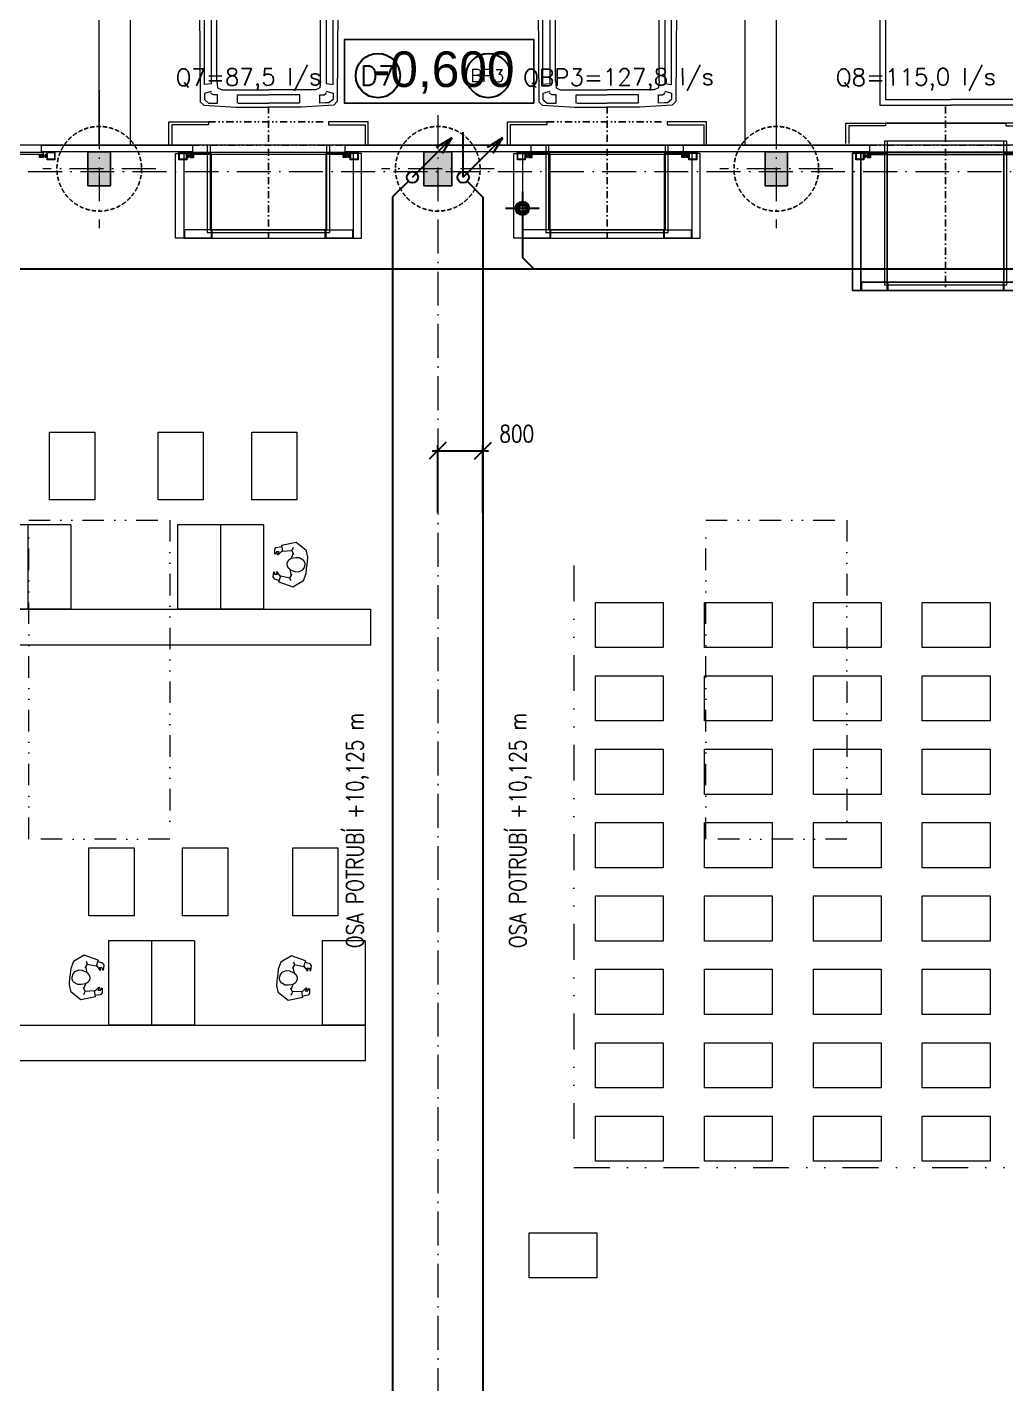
# Model space of a CAD drawing. Header units: millimetres. Extents: x 325046 to 1268204, y 1875583 to 2761998.
# Drawn here: x 950800 to 968147, y 2569414 to 2593452 of the extents above; entities that cross this region are included whole.
import ezdxf
from ezdxf.enums import TextEntityAlignment as Align

# ---------------------------------------------------------------- set-up
doc = ezdxf.new("R2010")
doc.units = ezdxf.units.MM
doc.header["$LTSCALE"] = 100
doc.header["$PDMODE"] = 65
for name, pattern in [('$AUDIT_BAD_LTYPE1', [0]), ('ACAD_ISO10W100', [18.5, 12, -3, 0.5, -3]), ('CONTINOUS', [0]), ('DASHDOT', [1, 0.5, -0.25, 0, -0.25]), ('DASHED', [0.75, 0.5, -0.25]), ('DASHED2', [9.525, 6.35, -3.175]), ('DIVIDE', [31.75, 12.7, -6.35, 0, -6.35, 0, -6.35]), ('SO02_F11anp01$0${ Leader Line}', [0])]:
    doc.linetypes.add(name, pattern=pattern)
for name, color, linetype, lineweight, true_color in [('Auta', 252, 'Continuous', 5, 0x696969), ('GATE', 7, 'Continuous', 9, 0x002eb8), ('Korabek-bezp_vtoky_text', 7, 'CONTINOUS', 0, 0x6b50af), ('Korabek-bezp_vtoky_trasy', 7, 'CONTINOUS', 30, 0x9d626f), ('Korabek-text', 7, 'Continuous', 0, 0x7a7a7a), ('Korabek-trasy', 7, 'Continuous', 30, 0x7478c3), ('Korabek-vpuste', 7, 'Continuous', 30, 0x6f7ceb), ('Lidi', 7, 'Continuous', 13, 0x7d7d7d), ('Manipulační - obrys - 1. etapa', 7, 'Continuous', 13, 0x1a63a8), ('OCELOVÉ KONSTRUKCE', 7, 'Continuous', 13, 0x2865c8), ('otvory', 7, 'Continuous', 20, 0xb30000), ('Parkování - členění - 2. etapa', 7, 'Continuous', 9, 0x4f4fb0), ('Světlíky', 7, 'DIVIDE', 15, 0xf81696), ('TECH - Výtah + válečková', 7, 'Continuous', 9, 0xcc0f42), ('TECH - Zóny', 7, 'DIVIDE', 15, 0x33843e)]:
    doc.layers.add(name, color=color, linetype=linetype, lineweight=lineweight, true_color=true_color)
for name, color, linetype in [('Kóty osové', 5, 'Continuous'), ('NRŘ', 6, 'DIVIDE'), ('TENKÁ', 7, 'Continuous'), ('ČÁRKOVANÁ', 5, 'DASHED2'), ('ŽB- SLOUPY', 3, 'Continuous')]:
    doc.layers.add(name, color=color, linetype=linetype)
for name, color, linetype, lineweight in [('Objekty - osy', 5, 'ACAD_ISO10W100', 20), ('OBVODOVÝ PLÁŠŤ', 2, 'Continuous', 9), ('PŘEDĚL', 8, 'Continuous', 5), ('TECH - Palety', 34, 'Continuous', 9), ('ŽB - Šraf-prefa', 253, 'Continuous', 13)]:
    doc.layers.add(name, color=color, linetype=linetype, lineweight=lineweight)
doc.layers.add('Příprava na dock', color=7, linetype='Continuous', true_color=0x616161)
doc.layers.add('VÝŠKOVÉ KOTY', color=7, linetype='Continuous', true_color=0xf90b4b)
doc.styles.add('ARIL-TENKÝ', font='arial.ttf')
doc.styles.add('ROMANS', font='romans.shx', dxfattribs={"width": 0.8})
doc.dimstyles.new('400', dxfattribs={"dimscale": 400, "dimtxt": 2.5, "dimasz": 2, "dimexe": 1, "dimexo": 12, "dimgap": 1, "dimtad": 1, "dimdec": 0, "dimzin": 0, "dimdsep": 46, "dimtxsty": 'ARIL-TENKÝ', "dimblk": 'ARCHTICK', "dimcen": 4, "dimdle": 1, "dimclrd": 256, "dimclre": 256, "dimclrt": 7, "dimadec": 0, "dimazin": 0, "dimtfac": 1, "dimtdec": 0, "dimtix": 1, "dimtofl": 0, "dimtmove": 0, "dimatfit": 0, "dimldrblk": 'OBLIQUE', "dimfxl": 1, "dimtolj": 1, "dimtzin": 0, "dimlwd": -1, "dimlwe": -1, "dimarcsym": 0})
doc.dimstyles.new('EXT_15', dxfattribs={"dimscale": 100, "dimtxt": 3, "dimasz": 3, "dimexe": 1, "dimexo": 3, "dimgap": 1.5, "dimtad": 1, "dimdec": 0, "dimzin": 0, "dimdsep": 46, "dimtxsty": 'ROMANS', "dimblk": 'OBLIQUE', "dimcen": 3, "dimdle": 1, "dimclrd": 256, "dimclre": 256, "dimclrt": 256, "dimadec": 0, "dimazin": 0, "dimtfac": 0.5, "dimtdec": 0, "dimtix": 1, "dimtmove": 2, "dimatfit": 3, "dimldrblk": 'OBLIQUE', "dimfxl": 1, "dimtvp": 93.75, "dimtolj": 1, "dimtzin": 0, "dimarcsym": 0})

# ---------------------------------------------------------------- blocks, each defined once
blk = doc.blocks.new('H1 PU')
at = {"layer": 'Příprava na dock', "linetype": 'DASHED', "ltscale": 1.5}
blk.add_circle((1537736, -4876565), 750, dxfattribs=at)
blk = doc.blocks.new('vpust_tučně')
at = {"layer": 'Korabek-vpuste'}
for p, q in [((53.146, 90.671), (53.146, 91.171)), ((52.896, 90.921), (53.396, 90.921))]:
    blk.add_line(p, q, dxfattribs=at)
for radius in [0.1, 0.075, 0.05]:
    blk.add_circle((53.146, 90.921), radius, dxfattribs=at)
blk = doc.blocks.new('_Oblique')
at = {"color": 0, "lineweight": -2}
blk.add_line((-0.5, -0.5), (0.5, 0.5), dxfattribs=at)
blk = doc.blocks.new('*D103')
at = {"layer": 'Defpoints', "color": 0, "transparency": 16777216}
for p in [(957022, 2902839), (956222, 2901444), (957022, 2901444)]:
    blk.add_point(p, dxfattribs=at)
at = {"layer": 'Korabek-bezp_vtoky_text', "lineweight": -2, "transparency": 16777216}
for p, q in [((956222, 2901744), (956222, 2902939)), ((957022, 2901744), (957022, 2902939)), ((956122, 2902839), (957122, 2902839))]:
    blk.add_line(p, q, dxfattribs=at)
at = {"layer": 'Korabek-bezp_vtoky_text', "lineweight": -2, "transparency": 16777216, "xscale": 300, "yscale": 300, "zscale": 300, "rotation": 180}
blk.add_blockref('_Oblique', (956222, 2902839), dxfattribs=at)
at = {"layer": 'Korabek-bezp_vtoky_text', "lineweight": -2, "transparency": 16777216, "xscale": 300, "yscale": 300, "zscale": 300}
blk.add_blockref('_Oblique', (957022, 2902839), dxfattribs=at)
at = {"layer": 'Korabek-bezp_vtoky_text', "transparency": 16777216, "insert": (957622, 2903139), "char_height": 300, "attachment_point": 5, "style": 'ROMANS'}
blk.add_mtext('\\A1;800', dxfattribs=at)
blk = doc.blocks.new('A$C5F711971')
at = {"layer": 'Auta'}
for p, q in [((3.321, 15.004), (3.487, 15.807)), ((5.123, 14.632), (5.289, 15.436)), ((3.128, 14.495), (3.006, 13.903)), ((3.522, 14.413), (3.128, 14.495)), ((3.56, 14.482), (3.415, 13.774)), ((3.049, 14.357), (3.059, 14.406)), ((3.492, 14.265), (3.049, 14.357)), ((3.059, 14.406), (3.502, 14.315)), ((3.401, 13.822), (3.522, 14.413)), ((3.502, 14.315), (3.492, 14.265)), ((3.67, 14.383), (3.63, 14.186)), ((3.63, 14.186), (4.073, 14.094)), ((3.67, 14.383), (4.114, 14.291)), ((4.557, 14.2), (4.114, 14.291)), ((4.557, 14.2), (4.517, 14.003)), ((2.977, 14.012), (2.988, 14.061)), ((3.421, 13.921), (2.977, 14.012)), ((2.988, 14.061), (3.431, 13.97)), ((4.517, 14.003), (4.073, 14.094)), ((4.583, 13.578), (4.705, 14.17)), ((4.685, 14.071), (4.674, 14.022)), ((4.674, 14.022), (5.118, 13.93)), ((5.128, 13.98), (4.685, 14.071)), ((4.705, 14.17), (5.099, 14.088)), ((5.099, 14.088), (4.977, 13.497)), ((5.118, 13.93), (5.128, 13.98)), ((3.006, 13.903), (3.401, 13.822)), ((5.057, 13.635), (4.614, 13.726)), ((4.977, 13.497), (4.583, 13.578)), ((4.603, 13.677), (5.047, 13.586)), ((5.047, 13.586), (5.057, 13.635)), ((2.12, 10.85), (3.352, 10.596)), ((4.584, 10.342), (3.352, 10.596)), ((1.491, 7.795), (2.723, 7.541)), ((3.955, 7.287), (2.723, 7.541)), ((0.861, 4.74), (2.093, 4.486)), ((3.325, 4.233), (2.093, 4.486))]:
    blk.add_line(p, q, dxfattribs=at)
for points in [[(4.55, 16.41), (4.174, 16.476), (3.814, 16.487), (3.538, 16.482), (3.358, 16.456), (3.274, 16.349), (3.141, 15.765), (2.96, 14.704), (3.007, 14.631), (3.563, 14.479), (4.128, 14.363)], [(4.53, 16.312), (4.185, 16.383), (3.785, 16.406), (3.509, 16.4), (3.37, 16.392), (3.269, 16.325)], [(4.55, 16.41), (4.922, 16.321), (5.257, 16.19), (5.508, 16.076), (5.663, 15.981), (5.698, 15.849), (5.59, 15.26), (5.336, 14.214), (5.264, 14.166), (4.694, 14.246), (4.128, 14.363)], [(3.357, 16.145), (3.377, 15.878), (3.319, 15.478), (3.207, 15.539), (3.308, 16.092), (3.357, 16.145)], [(4.501, 16.184), (4.136, 16.234), (3.83, 16.259), (3.496, 16.278), (3.412, 16.233), (3.425, 15.931), (3.823, 15.924), (4.199, 15.871), (4.429, 15.824)], [(4.506, 16.182), (4.861, 16.084), (5.153, 15.987), (5.466, 15.872), (5.526, 15.798), (5.394, 15.525), (5.026, 15.676), (4.66, 15.776), (4.429, 15.824)], [(4.53, 16.312), (4.875, 16.241), (5.252, 16.104), (5.503, 15.99), (5.627, 15.927), (5.694, 15.825)], [(3.344, 16.042), (3.088, 16.044), (3.127, 15.984), (3.324, 15.944), (3.344, 16.042)], [(5.542, 15.694), (5.418, 15.458), (5.313, 15.068), (5.44, 15.079), (5.565, 15.627), (5.542, 15.694)], [(3.194, 15.479), (3.307, 15.418), (3.216, 14.975), (3.093, 14.988), (3.194, 15.479)], [(4.368, 15.523), (4.121, 15.574), (4.072, 15.584), (4.012, 15.545), (3.931, 15.151), (3.97, 15.091), (4.02, 15.081), (4.266, 15.031)], [(4.368, 15.523), (4.614, 15.473), (4.663, 15.462), (4.702, 15.403), (4.621, 15.009), (4.562, 14.97), (4.512, 14.98), (4.266, 15.031)], [(5.512, 15.596), (5.749, 15.496), (5.689, 15.456), (5.492, 15.497), (5.512, 15.596)], [(3.321, 15.004), (3.308, 14.881), (3.373, 14.831), (4.19, 14.662)], [(5.428, 15.019), (5.3, 15.008), (5.209, 14.565), (5.326, 14.528), (5.428, 15.019)], [(3.188, 14.844), (3.061, 14.832), (3.039, 14.725), (3.099, 14.65), (3.158, 14.638), (3.254, 14.618), (3.284, 14.762), (3.212, 14.776), (3.181, 14.808), (3.183, 14.82)], [(3.601, 14.546), (3.631, 14.69), (4.17, 14.579)], [(3.613, 14.544), (4.143, 14.435)], [(4.673, 14.326), (4.143, 14.435)], [(4.685, 14.323), (4.715, 14.467), (4.176, 14.578)], [(5.123, 14.632), (5.086, 14.515), (5.007, 14.494), (4.19, 14.662)], [(5.182, 14.433), (5.294, 14.372), (5.272, 14.265), (5.188, 14.219), (5.128, 14.232), (5.032, 14.252), (5.062, 14.395), (5.134, 14.38), (5.175, 14.397), (5.177, 14.409)], [(3.982, 13.651), (2.75, 13.905), (0, 0.508), (1.232, 0.254)], [(3.961, 13.552), (2.828, 13.786), (0.119, 0.586), (1.252, 0.352)], [(3.982, 13.651), (5.213, 13.397), (2.464, 0), (1.232, 0.254)], [(3.961, 13.552), (5.095, 13.319), (2.385, 0.119), (1.252, 0.352)]]:
    blk.add_lwpolyline(points, dxfattribs=at)
blk = doc.blocks.new('A$C7DC35752')
at = {"layer": 'OCELOVÉ KONSTRUKCE', "flags": 128}
blk.add_lwpolyline([(0, 140), (0, 0), (140, 0), (140, 140), (0, 140)], dxfattribs=at)
blk.add_lwpolyline([(10, 130), (10, 10), (130, 10), (130, 130)], close=True, dxfattribs=at)
blk = doc.blocks.new('A$C419B216D')
at = {"layer": 'Auta'}
for p, q in [((439, 464), (438, 5234)), ((2279, 466), (2278, 5236))]:
    blk.add_line(p, q, dxfattribs=at)
for points in [[(1358, 6040), (976, 6028), (621, 5966), (352, 5905), (181, 5844), (120, 5721), (108, 5122), (146, 97), (207, 36), (782, 0), (1359, 0)], [(1358, 6040), (1740, 6028), (2094, 5968), (2363, 5907), (2535, 5846), (2596, 5723), (2608, 5124), (2573, 99), (2512, 38), (1937, 1), (1359, 0)], [(1358, 5939), (1006, 5939), (609, 5881), (340, 5819), (206, 5783), (120, 5697)], [(1355, 5808), (988, 5783), (683, 5746), (353, 5697), (279, 5636), (353, 5343), (744, 5416), (1123, 5441), (1358, 5441)], [(1358, 5939), (1710, 5940), (2107, 5882), (2376, 5821), (2510, 5784), (2596, 5699)], [(1361, 5808), (1728, 5784), (2033, 5747), (2364, 5699), (2437, 5638), (2364, 5344), (1973, 5417), (1594, 5441), (1358, 5441)], [(243, 5538), (316, 5281), (341, 4878), (219, 4915), (206, 5477), (243, 5538)], [(2474, 5540), (2401, 5283), (2376, 4880), (2499, 4916), (2510, 5479), (2474, 5540)], [(251, 5435), (0, 5385), (50, 5335), (252, 5335), (251, 5435)], [(2465, 5437), (2717, 5387), (2666, 5337), (2465, 5336), (2465, 5437)], [(1358, 5134), (1107, 5134), (1057, 5134), (1006, 5084), (1007, 4681), (1057, 4631), (1107, 4631), (1359, 4631)], [(1358, 5134), (1610, 5135), (1660, 5135), (1711, 5084), (1711, 4682), (1661, 4632), (1610, 4632), (1359, 4631)], [(219, 4853), (341, 4817), (341, 415), (219, 403), (219, 4853)], [(2499, 4855), (2376, 4818), (2377, 417), (2499, 405), (2499, 4855)], [(341, 281), (219, 244), (219, 134), (293, 73), (354, 73), (452, 73), (452, 220), (378, 220), (341, 244), (341, 256)], [(439, 464), (451, 342), (525, 305), (1359, 306)], [(2279, 466), (2267, 343), (2193, 307), (1359, 306)], [(2377, 282), (2499, 246), (2499, 136), (2426, 75), (2365, 75), (2267, 74), (2267, 221), (2340, 221), (2377, 246), (2377, 258)], [(806, 73), (806, 220), (1356, 221)], [(818, 73), (1359, 74)], [(1900, 74), (1359, 74)], [(1912, 74), (1912, 221), (1362, 221)]]:
    blk.add_lwpolyline(points, dxfattribs=at)
blk = doc.blocks.new('A$C467A42A6')
at = {"layer": 'GATE', "linetype": 'Continuous'}
for points in [[(0, 2605), (0, 2965), (700, 2965), (700, 2915), (50, 2915), (50, 2605)], [(3531, 2605), (3531, 2965), (2831, 2965), (2831, 2915), (3481, 2915), (3481, 2605)], [(2801, 2645), (2801, 150), (731, 150), (731, 2645)]]:
    blk.add_lwpolyline(points, dxfattribs=at)
blk.add_lwpolyline([(681, 100), (681, 2645), (2851, 2645), (2851, 100)], close=True, dxfattribs=at)
at = {"layer": 'NRŘ', "color": 162, "ltscale": 20, "true_color": 0x002eb8}
blk.add_line((2831, 2965), (700, 2965), dxfattribs=at)
at = {"layer": 'ČÁRKOVANÁ', "ltscale": 30}
for p, q in [((266, 2435), (266, 0)), ((3266, 2435), (3266, 0))]:
    blk.add_line(p, q, dxfattribs=at)
for points in [[(116, 0), (116, 0), (116, 0), (116, 0), (116, 2435), (116, 2435), (116, 2435), (116, 2435), (116, 2435), (731, 2435), (731, 0), (116, 0)], [(2801, 2445), (731, 2445)], [(3416, 2435), (3416, 2435), (2801, 2435), (2801, 0), (2801, 0), (3416, 0), (3416, 0), (3416, 0), (3416, 2435), (3416, 2435), (3416, 2435), (3416, 2435)], [(741, 150), (276, 150), (276, 0), (741, 0)], [(2791, 0), (741, 0), (741, 150), (2791, 150), (2791, 0)], [(2791, 150), (3256, 150), (3256, 0), (2791, 0)]]:
    blk.add_lwpolyline(points, dxfattribs=at)
blk = doc.blocks.new('A$C1F717354')
at = {"layer": 'OBVODOVÝ PLÁŠŤ'}
for p, q in [((35, 102), (35, 102)), ((2850, 102), (2850, 102))]:
    blk.add_line(p, q, dxfattribs=at)
at = {"layer": 'otvory'}
blk.add_lwpolyline([(60, 97), (60, 57), (2840, 57), (2840, 97), (60, 97)], dxfattribs=at)
at = {"layer": 'PŘEDĚL'}
for p, q in [((23, 89), (23, 94)), ((27, 94), (23, 94)), ((24, 94), (26, 94)), ((35, 88), (24, 88)), ((26, 89), (26, 94)), ((27, 104), (27, 80)), ((32, 80), (27, 80)), ((32, 104), (32, 80)), ((33, 89), (33, 94)), ((37, 89), (37, 94)), ((2870, 89), (2870, 94)), ((2885, 94), (2870, 94)), ((2872, 94), (2874, 94)), ((2883, 88), (2872, 88)), ((2874, 89), (2874, 94)), ((2875, 104), (2875, 80)), ((2880, 80), (2875, 80)), ((2880, 104), (2880, 80)), ((2881, 89), (2881, 94)), ((2885, 89), (2885, 94))]:
    blk.add_line(p, q, dxfattribs=at)
for points in [[(100, 102), (0, 102), (0, 32), (5, 32), (5, 97), (100, 97), (100, 102)], [(5, 32), (21, 4), (33, 4), (27, 10), (35, 12), (31, 7), (23, 7), (8, 32), (8, 57), (33, 57), (33, 60), (5, 60)], [(2800, 102), (2900, 102), (2900, 32), (2895, 32), (2895, 97), (2800, 97), (2800, 102)], [(2895, 32), (2879, 4), (2867, 4), (2863, 10), (2865, 12), (2869, 7), (2877, 7), (2892, 32), (2892, 57), (2867, 57), (2867, 60), (2895, 60)]]:
    blk.add_lwpolyline(points, dxfattribs=at)
for points in [[(29, 94), (29, 96), (20, 96), (20, 94)], [(33, 30), (33, 22), (125, 22), (125, 30)], [(60, 57), (60, 0), (125, 0), (125, 57)], [(2840, 57), (2840, 0), (2775, 0), (2775, 57)], [(2867, 29), (2867, 22), (2776, 22), (2776, 29)], [(2887, 94), (2887, 96), (2868, 96), (2868, 94)]]:
    blk.add_lwpolyline(points, close=True, dxfattribs=at)
for points in [[(20, 38), (20, 14, 0.414214), (25, 9), (28, 9, 0.414214), (33, 14), (33, 38, 0.414214), (28, 43), (25, 43, 0.414214)], [(2880, 38), (2880, 14, -0.414214), (2875, 9), (2872, 9, -0.414214), (2867, 14), (2867, 38, -0.414214), (2872, 43), (2875, 43, -0.414214)]]:
    blk.add_lwpolyline(points, format="xyb", close=True, dxfattribs=at)
for centre, radius, start, end in [((24, 90), 1.83, 202.6199, 337.3801), ((30, 95), 6.81, 236.6015, 303.3985), ((30, 85), 5.44, 52.4827, 127.5173), ((2872, 90), 1.83, 202.6199, 337.3801), ((2878, 95), 6.81, 236.6015, 303.3985), ((2883, 90), 1.83, 202.6199, 337.3801)]:
    blk.add_arc(centre, radius, start, end, dxfattribs=at)
blk = doc.blocks.new('EU_paleta')
at = {"color": 0}
for p, q in [((0, 0), (0, 47.24)), ((0, 47.24), (31.5, 47.24)), ((31.5, 47.24), (31.5, 0)), ((31.5, 0), (0, 0))]:
    blk.add_line(p, q, dxfattribs=at)
blk = doc.blocks.new('receiving_table')
at = {"color": 0}
for p, q in [((0, 58.8), (30, 58.8)), ((0, 58.8), (0, 0)), ((30, 58.8), (60, 58.8)), ((30, 58.8), (30, 0)), ((60, 58.8), (60, 0)), ((0, 0), (30, 0)), ((30, 0), (60, 0))]:
    blk.add_line(p, q, dxfattribs=at)
blk = doc.blocks.new('manpower_1')
at = {"layer": 'Lidi', "color": 7, "true_color": 0xffffff}
for p, q in [((-9.96, 10.67), (-11.48, 5.79)), ((-2.85, 15.65), (-9.96, 10.67)), ((7.11, 12.8), (-2.85, 15.65)), ((-0.31, 9.55), (-1.73, 6.91)), ((-1.02, 11.69), (-0.31, 9.55)), ((7.11, 12.8), (6.2, 8.64)), ((8.23, 11.58), (6.91, 11.79)), ((10.67, 10.97), (8.23, 11.58)), ((11.58, 9.65), (10.67, 10.97)), ((11.38, 6.4), (11.58, 9.65)), ((-11.48, 5.79), (-11.58, 0.1)), ((-11.48, -5.79), (-11.58, 0.1)), ((-9.95, 1.73), (-10.05, 0)), ((-9.95, -1.73), (-10.05, 0)), ((-8.73, 3.66), (-9.95, 1.73)), ((-5.78, 4.98), (-8.73, 3.66)), ((-3.44, 4.88), (-5.78, 4.98)), ((-0.5, 4.17), (-3.44, 4.88)), ((-1.23, 7.85), (-0.13, 3.94)), ((-0.39, 4.1), (-0.5, 4.17)), ((-0.28, 4.03), (-0.39, 4.1)), ((6.2, 8.64), (-0.36, 9.45)), ((-0.17, 3.97), (-0.28, 4.03)), ((-0.06, 3.9), (-0.17, 3.97)), ((0.05, 3.83), (-0.06, 3.9)), ((0.16, 3.77), (0.05, 3.83)), ((0.26, 3.7), (0.16, 3.77)), ((0.37, 3.63), (0.26, 3.7)), ((0.47, 3.55), (0.37, 3.63)), ((0.57, 3.48), (0.47, 3.55)), ((0.67, 3.4), (0.57, 3.48)), ((0.76, 3.33), (0.67, 3.4)), ((0.85, 3.25), (0.76, 3.33)), ((0.94, 3.16), (0.85, 3.25)), ((1.03, 3.08), (0.94, 3.16)), ((1.11, 2.99), (1.03, 3.08)), ((1.19, 2.9), (1.11, 2.99)), ((1.27, 2.8), (1.19, 2.9)), ((1.34, 2.71), (1.27, 2.8)), ((1.4, 2.61), (1.34, 2.71)), ((1.47, 2.5), (1.4, 2.61)), ((1.53, 2.4), (1.47, 2.5)), ((1.59, 2.29), (1.53, 2.4)), ((1.65, 2.18), (1.59, 2.29)), ((1.7, 2.06), (1.65, 2.18)), ((1.75, 1.95), (1.7, 2.06)), ((1.8, 1.83), (1.75, 1.95)), ((1.85, 1.72), (1.8, 1.83)), ((1.9, 1.6), (1.85, 1.72)), ((1.95, 1.48), (1.9, 1.6)), ((2, 1.36), (1.95, 1.48)), ((2.05, 1.24), (2, 1.36)), ((2.09, 1.12), (2.05, 1.24)), ((2.13, 1), (2.09, 1.12)), ((2.17, 0.88), (2.13, 1)), ((2.21, 0.75), (2.17, 0.88)), ((2.25, 0.63), (2.21, 0.75)), ((2.27, 0.51), (2.25, 0.63)), ((2.3, 0.39), (2.27, 0.51)), ((2.32, 0.27), (2.3, 0.39)), ((2.33, 0.15), (2.32, 0.27)), ((2.34, 0.03), (2.33, 0.15)), ((2.34, -0.09), (2.34, 0.03)), ((6.29, 9.06), (9.04, 5.89)), ((8.53, 7.92), (10.06, 8.03)), ((9.45, 6.5), (8.53, 7.92)), ((9.04, 5.89), (9.45, 6.5)), ((10.06, 8.03), (10.67, 7.21)), ((10.67, 7.21), (10.77, 6.3)), ((10.77, 6.3), (11.38, 6.4)), ((-9.96, -10.67), (-11.48, -5.79)), ((-8.73, -3.66), (-9.95, -1.73)), ((-5.78, -4.98), (-8.73, -3.66)), ((-3.44, -4.88), (-5.78, -4.98)), ((-0.38, -4.06), (-3.44, -4.88)), ((-0.31, -9.55), (-1.73, -6.91)), ((-1.23, -7.85), (-0.09, -3.81)), ((-0.38, -4.06), (-0.29, -3.98)), ((6.2, -8.64), (-0.36, -9.45)), ((-0.29, -3.98), (-0.19, -3.9)), ((-0.19, -3.9), (-0.1, -3.82)), ((-0.1, -3.82), (-0.01, -3.74)), ((-0.01, -3.74), (0.09, -3.66)), ((0.09, -3.66), (0.19, -3.58)), ((0.19, -3.58), (0.28, -3.5)), ((0.28, -3.5), (0.38, -3.43)), ((0.38, -3.43), (0.48, -3.35)), ((0.48, -3.35), (0.58, -3.27)), ((0.58, -3.27), (0.68, -3.19)), ((0.68, -3.19), (0.78, -3.12)), ((0.78, -3.12), (0.87, -3.03)), ((0.87, -3.03), (0.96, -2.95)), ((0.96, -2.95), (1.05, -2.87)), ((1.05, -2.87), (1.14, -2.78)), ((1.14, -2.78), (1.22, -2.69)), ((1.22, -2.69), (1.29, -2.59)), ((1.29, -2.59), (1.36, -2.49)), ((1.36, -2.49), (1.43, -2.39)), ((1.43, -2.39), (1.49, -2.28)), ((1.49, -2.28), (1.55, -2.17)), ((1.55, -2.17), (1.61, -2.06)), ((1.61, -2.06), (1.66, -1.95)), ((1.66, -1.95), (1.72, -1.84)), ((1.72, -1.84), (1.77, -1.72)), ((1.77, -1.72), (1.83, -1.61)), ((1.83, -1.61), (1.89, -1.49)), ((1.89, -1.49), (1.94, -1.38)), ((1.94, -1.38), (2, -1.27)), ((2, -1.27), (2.05, -1.15)), ((2.05, -1.15), (2.1, -1.03)), ((2.1, -1.03), (2.15, -0.92)), ((2.15, -0.92), (2.2, -0.8)), ((2.2, -0.8), (2.24, -0.69)), ((2.24, -0.69), (2.27, -0.57)), ((2.27, -0.57), (2.3, -0.45)), ((2.3, -0.45), (2.32, -0.33)), ((2.32, -0.33), (2.33, -0.21)), ((2.33, -0.21), (2.34, -0.09)), ((7.11, -12.8), (6.2, -8.64)), ((6.29, -9.06), (9.04, -5.89)), ((9.45, -6.5), (8.53, -7.92)), ((8.53, -7.92), (10.06, -8.03)), ((9.04, -5.89), (9.45, -6.5)), ((10.06, -8.03), (10.67, -7.21)), ((10.67, -7.21), (10.77, -6.3)), ((10.77, -6.3), (11.38, -6.4)), ((11.38, -6.4), (11.58, -9.65)), ((-2.85, -15.65), (-9.96, -10.67)), ((7.11, -12.8), (-2.85, -15.65)), ((-1.02, -11.69), (-0.31, -9.55)), ((8.23, -11.58), (6.91, -11.79)), ((10.67, -10.97), (8.23, -11.58)), ((11.58, -9.65), (10.67, -10.97))]:
    blk.add_line(p, q, dxfattribs=at)
blk = doc.blocks.new('_ARCHTICK')
at = {"color": 0, "linetype": 'ByBlock', "const_width": 0.15}
blk.add_lwpolyline([(-0.5, -0.5), (0.5, 0.5)], dxfattribs=at)
blk = doc.blocks.new('*D1556')
at = {"layer": 'Defpoints', "color": 0, "transparency": 16777216}
for p in [(705684, 2607866), (705684, 2591363), (1078474, 2591363)]:
    blk.add_point(p, dxfattribs=at)
at = {"layer": 'Kóty osové', "transparency": 16777216}
for p, q in [((705684, 2596163), (705684, 2608266)), ((1078474, 2596163), (1078474, 2608266)), ((1078874, 2607866), (705284, 2607866))]:
    blk.add_line(p, q, dxfattribs=at)
at = {"layer": 'Kóty osové', "transparency": 16777216, "xscale": 800, "yscale": 800, "zscale": 800, "rotation": 180}
blk.add_blockref('_ARCHTICK', (705684, 2607866), dxfattribs=at)
at = {"layer": 'Kóty osové', "transparency": 16777216, "xscale": 800, "yscale": 800, "zscale": 800}
blk.add_blockref('_ARCHTICK', (1078474, 2607866), dxfattribs=at)
at = {"layer": 'Kóty osové', "color": 7, "transparency": 16777216, "insert": (892079, 2608777), "char_height": 1000, "attachment_point": 5, "style": 'ARIL-TENKÝ'}
blk.add_mtext('\\A1;372790', dxfattribs=at)
blk = doc.blocks.new('A$C73023567')
at = {"layer": 'Korabek-bezp_vtoky_text', "lineweight": 30}
blk.add_circle((253170.8, 126546.4), 392.2, dxfattribs=at)
at = {"layer": 'Korabek-bezp_vtoky_trasy'}
for p, q in [((252724.8, 124745.6), (252724.8, 125545.6)), ((252724.8, 124745.6), (253422.1, 125442.9)), ((253422.1, 125442.9), (253147.5, 125272.2)), ((253422.1, 125442.9), (253251.4, 125168.3)), ((252795.6, 124674.7), (253075, 124395.3)), ((253075, 124395.3), (253075, 99975.1))]:
    blk.add_line(p, q, dxfattribs=at)
blk.add_circle((252725, 124745.6), 100, dxfattribs=at)
at = {"layer": 'Korabek-text', "lineweight": 30}
blk.add_circle((251214.2, 126546.4), 392.2, dxfattribs=at)
at = {"layer": 'Korabek-trasy'}
for p, q in [((251825, 124745.6), (252522.3, 125442.9)), ((252522.3, 125442.9), (252247.7, 125272.2)), ((252522.3, 125442.9), (252351.6, 125168.3)), ((251754.3, 124674.8), (251475, 124395.6)), ((251475, 124395.6), (251475, 31415.6)), ((253775, 124195.6), (253775, 123325.9)), ((253975.3, 123125.6), (253775, 123325.9)), ((205475.3, 123125.6), (264874.7, 123125.6))]:
    blk.add_line(p, q, dxfattribs=at)
blk.add_circle((251825, 124745.6), 100, dxfattribs=at)
at = {"layer": 'Korabek-vpuste', "xscale": 1200, "yscale": 1200, "zscale": 1200, "rotation": 269.9999999927888}
blk.add_blockref('vpust_tučně', (144669.4, 187970.4), dxfattribs=at)
at = {"layer": 'Korabek-bezp_vtoky_text', "style": 'ROMANS'}
for s, height, rotation, p in [('QBP3=127,8 l/s', 300, 0.3474, (253786.9, 126510.5)), ('BP3', 225, 359.6526, (252853.7, 126547.3))]:
    blk.add_text(s, height=height, rotation=rotation, dxfattribs=at).set_placement(p, align=Align.MIDDLE_LEFT)
at = {"layer": 'Korabek-bezp_vtoky_text', "insert": (253935.1, 111087.4), "char_height": 300, "width": 28411.347, "attachment_point": 7, "rotation": 90, "style": 'ROMANS'}
blk.add_mtext('OSA POTRUBÍ +10,125 m', dxfattribs=at)
at = {"layer": 'Korabek-text', "style": 'ROMANS'}
for s, height, rotation, p in [('Q7=87,5 l/s', 300, 0.3474, (247627.1, 126514.1)), ('D7', 350, 359.6526, (250897.1, 126547.3)), ('Q8=115,0 l/s', 300, 0.3474, (259327.1, 126514.1))]:
    blk.add_text(s, height=height, rotation=rotation, dxfattribs=at).set_placement(p, align=Align.MIDDLE_LEFT)
at = {"layer": 'Korabek-text', "insert": (251048.2, 111087.4), "char_height": 300, "width": 28411.347, "attachment_point": 7, "rotation": 90, "style": 'ROMANS'}
blk.add_mtext('OSA POTRUBÍ +10,125 m', dxfattribs=at)
at = {"layer": 'Korabek-bezp_vtoky_text'}
dim = blk.add_linear_dim(base=(253075, 119900.5), p1=(252275, 118505.5), p2=(253075, 118505.5), dimstyle='EXT_15', dxfattribs=at)
dim.commit()
dim.dimension.update_dxf_attribs({"geometry": '*D103', "text_midpoint": (253675, 120200.5), "dimtype": 128, "insert": (-703947, -2782938.8)})

msp = doc.modelspace()

# ---------------------------------------------------------------- hatches: boundary and pattern name
at = {"layer": 'ŽB - Šraf-prefa'}
h = msp.add_hatch(color=256, dxfattribs=at)
h.dxf.hatch_style = 1
h.paths.add_polyline_path([(952278.7, 2590642.7), (951878.7, 2590642.7), (951878.7, 2591242.7), (952278.7, 2591242.7)])
h = msp.add_hatch(color=256, dxfattribs=at)
h.dxf.hatch_style = 1
h.paths.add_polyline_path([(957828.7, 2590642.7), (958328.7, 2590642.7), (958328.7, 2591242.7), (957828.7, 2591242.7)])
h = msp.add_hatch(color=256, dxfattribs=at)
h.dxf.hatch_style = 1
h.paths.add_polyline_path([(964278.7, 2590642.7), (963878.7, 2590642.7), (963878.7, 2591242.7), (964278.7, 2591242.7)])

# ---------------------------------------------------------------- linework, layer by layer
at = {"layer": 'GATE'}
for p, q in [((953578.7, 2591212.7), (953578.7, 2589712.7)), ((956578.7, 2591212.7), (956578.7, 2589712.7)), ((959578.7, 2591212.7), (959578.7, 2589712.7)), ((962578.7, 2591212.7), (962578.7, 2589712.7))]:
    msp.add_line(p, q, dxfattribs=at)
at = {"layer": 'GATE', "linetype": 'Continuous'}
for points in [[(953312.8, 2591362.7), (953312.8, 2591772.7), (954013.3, 2591772.7), (954013.3, 2591722.7), (953362.8, 2591722.7), (953362.8, 2591362.7)], [(956843.8, 2591362.7), (956843.8, 2591772.7), (956143.3, 2591772.7), (956143.3, 2591722.7), (956793.8, 2591722.7), (956793.8, 2591362.7)], [(959312.8, 2591362.7), (959312.8, 2591772.7), (960013.3, 2591772.7), (960013.3, 2591722.7), (959362.8, 2591722.7), (959362.8, 2591362.7)], [(962843.8, 2591362.7), (962843.8, 2591772.7), (962143.3, 2591772.7), (962143.3, 2591722.7), (962793.8, 2591722.7), (962793.8, 2591362.7)], [(954043.3, 2591362.7), (954043.3, 2589862.7), (956113.3, 2589862.7), (956113.3, 2591362.7)], [(960043.3, 2591362.7), (960043.3, 2589862.7), (962113.3, 2589862.7), (962113.3, 2591362.7)]]:
    msp.add_lwpolyline(points, dxfattribs=at)
for points in [[(956163.3, 2589812.7), (956163.3, 2591362.7), (953993.3, 2591362.7), (953993.3, 2589812.7)], [(962163.3, 2589812.7), (962163.3, 2591362.7), (959993.3, 2591362.7), (959993.3, 2589812.7)]]:
    msp.add_lwpolyline(points, close=True, dxfattribs=at)
at = {"layer": 'GATE'}
for points in [[(953428.7, 2591212.8), (953428.7, 2591212.8), (954063.7, 2591212.7), (954063.7, 2589712.7), (954063.7, 2589712.7), (953428.7, 2589712.7), (953428.7, 2589712.7), (953428.7, 2589712.7), (953428.7, 2591212.8), (953428.7, 2591212.8), (953428.7, 2591212.8), (953428.7, 2591212.8)], [(956728.7, 2589712.8), (956728.7, 2589712.8), (956728.7, 2589712.8), (956728.7, 2589712.8), (956728.7, 2591212.7), (956728.7, 2591212.7), (956728.7, 2591212.7), (956728.7, 2591212.7), (956728.7, 2591212.7), (956093.7, 2591212.7), (956093.7, 2589712.7), (956728.7, 2589712.8)], [(959428.7, 2591212.8), (959428.7, 2591212.8), (960063.7, 2591212.7), (960063.7, 2589712.7), (960063.7, 2589712.7), (959428.7, 2589712.7), (959428.7, 2589712.7), (959428.7, 2589712.7), (959428.7, 2591212.8), (959428.7, 2591212.8), (959428.7, 2591212.8), (959428.7, 2591212.8)], [(962728.7, 2589712.8), (962728.7, 2589712.8), (962728.7, 2589712.8), (962728.7, 2589712.8), (962728.7, 2591212.7), (962728.7, 2591212.7), (962728.7, 2591212.7), (962728.7, 2591212.7), (962728.7, 2591212.7), (962093.7, 2591212.7), (962093.7, 2589712.7), (962728.7, 2589712.8)], [(954073.7, 2589862.7), (953588.7, 2589862.7), (953588.7, 2589712.7), (954073.7, 2589712.7)], [(954073.7, 2589712.7), (956083.7, 2589712.7), (956083.7, 2589862.7), (954073.7, 2589862.7), (954073.7, 2589712.7)], [(956080.2, 2589862.7), (956568.7, 2589862.7), (956568.7, 2589712.7), (956083.7, 2589712.7)], [(960073.7, 2589862.7), (959588.7, 2589862.7), (959588.7, 2589712.7), (960073.7, 2589712.7)], [(960073.7, 2589712.7), (962083.7, 2589712.7), (962083.7, 2589862.7), (960073.7, 2589862.7), (960073.7, 2589712.7)], [(962080.2, 2589862.7), (962568.7, 2589862.7), (962568.7, 2589712.7), (962083.7, 2589712.7)]]:
    msp.add_lwpolyline(points, dxfattribs=at)
at = {"layer": 'Manipulační - obrys - 1. etapa'}
msp.add_lwpolyline([(1019478.7, 2542472.7), (1078473.7, 2542472.7), (1078473.7, 2591362.7), (772398.7, 2591362.7)], dxfattribs=at)
at = {"layer": 'NRŘ', "ltscale": 0.1}
for p, q in [((954013.3, 2591772.7), (956143.3, 2591772.7)), ((960013.3, 2591772.7), (962143.3, 2591772.7)), ((953728.7, 2591362.7), (956428.7, 2591362.7)), ((959728.7, 2591362.7), (962428.7, 2591362.7)), ((965728.7, 2591362.7), (968428.7, 2591362.7))]:
    msp.add_line(p, q, dxfattribs=at)
at = {"layer": 'Objekty - osy', "ltscale": 0.5}
for points in [[(952078.7, 2591892.7), (952078.7, 2589892.7)], [(958078.7, 2591892.7), (958078.7, 2469892.7)], [(964078.7, 2591892.7), (964078.7, 2589892.7)], [(703843.7, 2590892.7), (1077843.7, 2590892.7)], [(953078.7, 2590942.7), (951078.7, 2590942.7)], [(959078.7, 2590942.7), (957078.7, 2590942.7)], [(965078.7, 2590942.7), (963078.7, 2590942.7)]]:
    msp.add_lwpolyline(points, dxfattribs=at)
at = {"layer": 'OBVODOVÝ PLÁŠŤ'}
for p, q in [((956428.7, 2591362.7), (956428.7, 2591242.7)), ((959728.7, 2591362.7), (959728.7, 2591242.7)), ((962428.7, 2591362.7), (962428.7, 2591242.7)), ((956493.7, 2591242.7), (956493.7, 2591242.7)), ((959688.7, 2591242.7), (959688.7, 2591242.7)), ((962493.7, 2591242.7), (962493.7, 2591242.7))]:
    msp.add_line(p, q, dxfattribs=at)
at = {"layer": 'OBVODOVÝ PLÁŠŤ', "ltscale": 100}
msp.add_line((965728.7, 2591362.7), (965728.7, 2591242.7), dxfattribs=at)
at = {"layer": 'OBVODOVÝ PLÁŠŤ'}
for points in [[(951053.7, 2591242.7), (951053.7, 2591362.7), (953728.7, 2591362.7), (953728.7, 2591242.7), (951053.7, 2591242.7)], [(956428.7, 2591362.7), (965728.7, 2591362.7)], [(965728.7, 2591242.7), (956428.7, 2591242.7)]]:
    msp.add_lwpolyline(points, dxfattribs=at)
at = {"layer": 'otvory'}
for points in [[(951083.2, 2591237.7), (951083.2, 2591197.7), (947014.1, 2591197.7), (947014.1, 2591237.7), (951083.2, 2591237.7)], [(956468.2, 2591237.7), (956468.2, 2591197.7), (953689.1, 2591197.7), (953689.1, 2591237.7), (956468.2, 2591237.7)], [(962468.2, 2591237.7), (962468.2, 2591197.7), (959689.1, 2591197.7), (959689.1, 2591237.7), (962468.2, 2591237.7)]]:
    msp.add_lwpolyline(points, dxfattribs=at)
at = {"layer": 'Parkování - členění - 2. etapa'}
for points in [[(952078.7, 2591362.7), (952078.2, 2603362.7, -1.2872633), (952628.2, 2603362.7), (952628.7, 2591362.7), (952078.7, 2591362.7)], [(963528.7, 2591362.7), (963528.2, 2603362.7, -0.9544085), (964078.2, 2603362.7), (964078.7, 2591362.7), (963528.7, 2591362.7)]]:
    msp.add_lwpolyline(points, format="xyb", dxfattribs=at)
at = {"layer": 'PŘEDĚL'}
for p, q in [((956491.8, 2591230.1), (956491.8, 2591235)), ((956491.8, 2591235), (956506, 2591235)), ((956493.5, 2591229), (956504.3, 2591229)), ((956495.2, 2591230.1), (956495.2, 2591235)), ((956496.5, 2591244.7), (956496.5, 2591221.6)), ((956496.5, 2591221.6), (956501.2, 2591221.6)), ((956501.2, 2591244.7), (956501.2, 2591221.6)), ((956504.3, 2591235), (956502.7, 2591235)), ((956502.7, 2591230.1), (956502.7, 2591235)), ((956506, 2591230.1), (956506, 2591235)), ((959643.9, 2591230.1), (959643.9, 2591235)), ((959643.9, 2591235), (959658.2, 2591235)), ((959645.6, 2591229), (959656.5, 2591229)), ((959647.3, 2591230.1), (959647.3, 2591235)), ((959648.7, 2591244.7), (959648.7, 2591221.6)), ((959648.7, 2591221.6), (959653.3, 2591221.6)), ((959653.3, 2591244.7), (959653.3, 2591221.6)), ((959654.8, 2591230.1), (959654.8, 2591235)), ((959656.5, 2591235), (959654.8, 2591235)), ((959658.2, 2591230.1), (959658.2, 2591235)), ((962491.8, 2591230.1), (962491.8, 2591235)), ((962491.8, 2591235), (962506, 2591235)), ((962493.5, 2591229), (962504.3, 2591229)), ((962495.2, 2591230.1), (962495.2, 2591235)), ((962496.5, 2591244.7), (962496.5, 2591221.6)), ((962496.5, 2591221.6), (962501.2, 2591221.6)), ((962501.2, 2591244.7), (962501.2, 2591221.6)), ((962504.3, 2591235), (962502.7, 2591235)), ((962502.7, 2591230.1), (962502.7, 2591235)), ((962506, 2591230.1), (962506, 2591235))]:
    msp.add_line(p, q, dxfattribs=at)
for points in [[(951083.2, 2591197.7), (951083.2, 2591141.2), (951019.1, 2591141.2), (951019.1, 2591197.7)], [(951120.2, 2591171.2), (951120.2, 2591163.3), (951019.1, 2591163.3), (951019.1, 2591171.2)], [(953662.1, 2591170.6), (953662.1, 2591162.7), (953752.2, 2591162.7), (953752.2, 2591170.6)], [(953689.1, 2591197.7), (953689.1, 2591141.2), (953753.2, 2591141.2), (953753.2, 2591197.7)], [(956468.2, 2591197.7), (956468.2, 2591141.2), (956404.1, 2591141.2), (956404.1, 2591197.7)], [(956495.2, 2591170.9), (956495.2, 2591163.1), (956404.1, 2591163.1), (956404.1, 2591170.9)], [(956489.3, 2591235.5), (956489.3, 2591237.5), (956508.5, 2591237.5), (956508.5, 2591235.5)], [(959641.4, 2591235.5), (959641.4, 2591237.5), (959660.6, 2591237.5), (959660.6, 2591235.5)], [(959662.1, 2591170.6), (959662.1, 2591162.7), (959752.2, 2591162.7), (959752.2, 2591170.6)], [(959689.1, 2591197.7), (959689.1, 2591141.2), (959753.2, 2591141.2), (959753.2, 2591197.7)], [(962468.2, 2591197.7), (962468.2, 2591141.2), (962404.1, 2591141.2), (962404.1, 2591197.7)], [(962495.2, 2591170.9), (962495.2, 2591163.1), (962404.1, 2591163.1), (962404.1, 2591170.9)], [(962489.3, 2591235.5), (962489.3, 2591237.5), (962508.5, 2591237.5), (962508.5, 2591235.5)]]:
    msp.add_lwpolyline(points, close=True, dxfattribs=at)
for points in [[(951053.7, 2591242.7), (951153.7, 2591242.7), (951153.7, 2591172.7), (951148.7, 2591172.7), (951148.7, 2591237.7), (951053.7, 2591237.7), (951053.7, 2591242.7)], [(951148.7, 2591172.7), (951132.9, 2591145.5), (951120.7, 2591145.5), (951116.6, 2591151.1), (951119.1, 2591152.8), (951122.2, 2591148.5), (951131.1, 2591148.5), (951145.7, 2591173.5), (951145.7, 2591198.5), (951120.7, 2591198.5), (951120.7, 2591201.5), (951148.7, 2591201.5)], [(953728.7, 2591242.7), (953628.7, 2591242.7), (953628.7, 2591172.7), (953633.7, 2591172.7), (953633.7, 2591237.7), (953728.7, 2591237.7), (953728.7, 2591242.7)], [(953633.7, 2591172.7), (953649.4, 2591145.5), (953661.6, 2591145.5), (953665.7, 2591151.1), (953663.3, 2591152.8), (953660.1, 2591148.5), (953651.2, 2591148.5), (953636.7, 2591173.5), (953636.7, 2591198.5), (953661.7, 2591198.5), (953661.7, 2591201.5), (953633.7, 2591201.5)], [(956428.7, 2591242.7), (956528.7, 2591242.7), (956528.7, 2591172.7), (956523.7, 2591172.7), (956523.7, 2591237.7), (956428.7, 2591237.7), (956428.7, 2591242.7)], [(956523.7, 2591172.7), (956507.9, 2591145.5), (956495.7, 2591145.5), (956491.6, 2591151.1), (956494.1, 2591152.8), (956497.2, 2591148.5), (956506.1, 2591148.5), (956520.7, 2591173.5), (956520.7, 2591198.5), (956495.7, 2591198.5), (956495.7, 2591201.5), (956523.7, 2591201.5)], [(959728.7, 2591242.7), (959628.7, 2591242.7), (959628.7, 2591172.7), (959633.7, 2591172.7), (959633.7, 2591237.7), (959728.7, 2591237.7), (959728.7, 2591242.7)], [(959633.7, 2591172.7), (959649.4, 2591145.5), (959661.6, 2591145.5), (959665.7, 2591151.1), (959663.3, 2591152.8), (959660.1, 2591148.5), (959651.2, 2591148.5), (959636.7, 2591173.5), (959636.7, 2591198.5), (959661.7, 2591198.5), (959661.7, 2591201.5), (959633.7, 2591201.5)], [(962428.7, 2591242.7), (962528.7, 2591242.7), (962528.7, 2591172.7), (962523.7, 2591172.7), (962523.7, 2591237.7), (962428.7, 2591237.7), (962428.7, 2591242.7)], [(962523.7, 2591172.7), (962507.9, 2591145.5), (962495.7, 2591145.5), (962491.6, 2591151.1), (962494.1, 2591152.8), (962497.2, 2591148.5), (962506.1, 2591148.5), (962520.7, 2591173.5), (962520.7, 2591198.5), (962495.7, 2591198.5), (962495.7, 2591201.5), (962523.7, 2591201.5)]]:
    msp.add_lwpolyline(points, dxfattribs=at)
for points in [[(951133.5, 2591179.6), (951133.5, 2591155.5, -0.4142136), (951128.5, 2591150.5), (951125.2, 2591150.5, -0.4142136), (951120.2, 2591155.5), (951120.2, 2591179.6, -0.4142136), (951125.2, 2591184.6), (951128.5, 2591184.6, -0.4142136)], [(953648.9, 2591179.6), (953648.9, 2591155.5, 0.4142136), (953653.9, 2591150.5), (953657.1, 2591150.5, 0.4142136), (953662.1, 2591155.5), (953662.1, 2591179.6, 0.4142136), (953657.1, 2591184.6), (953653.9, 2591184.6, 0.4142136)], [(956508.5, 2591179.6), (956508.5, 2591155.5, -0.4142136), (956503.5, 2591150.5), (956500.2, 2591150.5, -0.4142136), (956495.2, 2591155.5), (956495.2, 2591179.6, -0.4142136), (956500.2, 2591184.6), (956503.5, 2591184.6, -0.4142136)], [(959648.9, 2591179.6), (959648.9, 2591155.5, 0.4142136), (959653.9, 2591150.5), (959657.1, 2591150.5, 0.4142136), (959662.1, 2591155.5), (959662.1, 2591179.6, 0.4142136), (959657.1, 2591184.6), (959653.9, 2591184.6, 0.4142136)], [(962508.5, 2591179.6), (962508.5, 2591155.5, -0.4142136), (962503.5, 2591150.5), (962500.2, 2591150.5, -0.4142136), (962495.2, 2591155.5), (962495.2, 2591179.6, -0.4142136), (962500.2, 2591184.6), (962503.5, 2591184.6, -0.4142136)]]:
    msp.add_lwpolyline(points, format="xyb", close=True, dxfattribs=at)
for centre, radius, start, end in [((956493.5, 2591230.8), 1.83, 202.61986, 337.38014), ((956498.9, 2591235.8), 6.81, 236.60151, 303.39849), ((956504.3, 2591230.8), 1.83, 202.61986, 337.38014), ((959645.6, 2591230.8), 1.83, 202.61986, 337.38014), ((959651, 2591235.8), 6.81, 236.60151, 303.39849), ((959656.5, 2591230.8), 1.83, 202.61986, 337.38014), ((962493.5, 2591230.8), 1.83, 202.61986, 337.38014), ((962498.9, 2591235.8), 6.81, 236.60151, 303.39849), ((962504.3, 2591230.8), 1.83, 202.61986, 337.38014)]:
    msp.add_arc(centre, radius, start, end, dxfattribs=at)
at = {"layer": 'Příprava na dock', "linetype": 'DASHDOT', "ltscale": 2.5}
for points in [[(955078.7, 2592046.1), (955078.7, 2589712.7)], [(961078.7, 2592046.1), (961078.7, 2589712.7)], [(967078.7, 2592046.1), (967078.7, 2588786.7)]]:
    msp.add_lwpolyline(points, dxfattribs=at)
at = {"layer": 'Světlíky', "ltscale": 0.3}
for points in [[(950828.7, 2584717.7), (953328.7, 2584717.7), (953328.7, 2579067.7), (950828.7, 2579067.7)], [(962828.7, 2584717.7), (965328.7, 2584717.7), (965328.7, 2579067.7), (962828.7, 2579067.7)]]:
    msp.add_lwpolyline(points, close=True, dxfattribs=at)
at = {"layer": 'TECH - Palety'}
for p, q in [((956028.3, 2577264.4), (956028.3, 2575770.9)), ((956790.3, 2577264.4), (956028.3, 2577264.4)), ((956790.3, 2577264.4), (956790.3, 2575770.9))]:
    msp.add_line(p, q, dxfattribs=at)
at = {"layer": 'TECH - Výtah + válečková'}
msp.add_line((956790.3, 2575770.9), (956028.3, 2575770.9), dxfattribs=at)
at = {"layer": 'TECH - Výtah + válečková', "linetype": 'ByBlock', "ltscale": 100}
for points in [[(947743.7, 2583139.1), (956887.7, 2583139.1), (956887.7, 2582504.1), (947743.7, 2582504.1)], [(938502.3, 2575770.9), (956790.3, 2575770.9), (956790.3, 2575135.9), (938502.3, 2575135.9)]]:
    msp.add_lwpolyline(points, close=True, dxfattribs=at)
at = {"layer": 'TECH - Zóny', "ltscale": 0.5}
for p, q in [((960491.2, 2583914.2), (960491.2, 2573246.2)), ((960491.2, 2573246.2), (981725.6, 2573246.2))]:
    msp.add_line(p, q, dxfattribs=at)
at = {"layer": 'TENKÁ', "ltscale": 100}
msp.add_line((952078.6, 2591362.7), (952078.6, 2592332.7), dxfattribs=at)
at = {"layer": 'VÝŠKOVÉ KOTY'}
msp.add_lwpolyline([(959779.1, 2593231.1), (959779.1, 2592104.5), (956423.6, 2592104.5), (956423.6, 2593231.1)], close=True, dxfattribs=at)
at = {"layer": 'ŽB- SLOUPY'}
for points in [[(952278.7, 2590642.7), (951878.7, 2590642.7), (951878.7, 2591242.7), (952278.7, 2591242.7)], [(957828.7, 2590642.7), (958328.7, 2590642.7), (958328.7, 2591242.7), (957828.7, 2591242.7)], [(964278.7, 2590642.7), (963878.7, 2590642.7), (963878.7, 2591242.7), (964278.7, 2591242.7)]]:
    msp.add_lwpolyline(points, close=True, dxfattribs=at)

# ---------------------------------------------------------------- block references
at = {"layer": 'Auta', "xscale": -1000, "yscale": 1000, "zscale": 1000, "rotation": 348.400572998724}
msp.add_blockref('A$C5F711971', (968326.7, 2591575.1), dxfattribs=at)
at = {"layer": 'Auta'}
for p in [(953723.7, 2592033.9), (959723.7, 2592033.9)]:
    msp.add_blockref('A$C419B216D', p, dxfattribs=at)
at = {"layer": 'GATE', "xscale": -1}
msp.add_blockref('A$C467A42A6', (968844.2, 2588786.7), dxfattribs=at)
at = {"layer": 'Korabek-trasy', "linetype": 'SO02_F11anp01$0${ Leader Line}'}
msp.add_blockref('A$C73023567', (705803.7, 2466047.2), dxfattribs=at)
at = {"layer": 'Lidi', "linetype": 'ByBlock', "ltscale": 100, "extrusion": (0, 0, -1), "xscale": 25.4, "yscale": 25.4, "zscale": -25.4}
for p, rotation in [((-955467.2, 2583938.1), 4.121492998356846), ((-951853.1, 2576607), 184.1214929983568), ((-955528.6, 2576596), 184.1214929983568)]:
    msp.add_blockref('manpower_1', p, dxfattribs=dict(at, rotation=rotation))
at = {"layer": 'OCELOVÉ KONSTRUKCE', "linetype": '$AUDIT_BAD_LTYPE1', "xscale": -1}
for p in [(951293.7, 2591102.7), (953628.7, 2591102.7), (956668.7, 2591102.7), (959628.7, 2591102.7), (962668.7, 2591102.7), (965628.6, 2591102.7)]:
    msp.add_blockref('A$C7DC35752', p, dxfattribs=at)
at = {"layer": 'otvory'}
msp.add_blockref('A$C1F717354', (965628.7, 2591141.2), dxfattribs=at)
at = {"layer": 'Příprava na dock', "rotation": 90.00000000000006}
for p in [(-3924486.3, 1053206.8), (-3912486.3, 1053206.8)]:
    msp.add_blockref('H1 PU', p, dxfattribs=at)
at = {"layer": 'Příprava na dock', "xscale": -1, "rotation": 89.99999999999993}
msp.add_blockref('H1 PU', (-3918486.3, 4128678.7), dxfattribs=at)
at = {"layer": 'TECH - Palety', "xscale": 25.4, "yscale": 25.4, "zscale": 25.4}
for p in [(951198.7, 2585077.6, 6.1), (953123.3, 2585077.6, 6.1), (954781.7, 2585077.6, 6.1), (951896.8, 2577709.4, 6.1), (953555.2, 2577709.4, 6.1), (955510.1, 2577709.4, 6.1)]:
    msp.add_blockref('EU_paleta', p, dxfattribs=at)
at = {"layer": 'TECH - Palety', "extrusion": (0, 0, -1), "xscale": 25.4, "yscale": 25.4, "zscale": -25.4}
for p in [(-951576.5, 2583139.1, -6.1), (-954991.6, 2583139.1, -6.1), (-953765.1, 2575770.9, -6.1)]:
    msp.add_blockref('receiving_table', p, dxfattribs=at)
at = {"layer": 'TECH - Palety', "xscale": 25.4, "yscale": 25.4, "zscale": 25.4, "rotation": 270}
for p in [(960875.1, 2583259.4), (960875.1, 2583259.4), (962805.5, 2583259.4), (962805.5, 2583259.4), (964735.9, 2583259.4), (964735.9, 2583259.4), (966666.3, 2583259.4), (966666.3, 2583259.4), (960875.1, 2581959.4), (960875.1, 2581959.4), (960875.1, 2581959.4), (962805.5, 2581959.4), (962805.5, 2581959.4), (962805.5, 2581959.4), (964735.9, 2581959.4), (964735.9, 2581959.4), (964735.9, 2581959.4), (966666.3, 2581959.4), (966666.3, 2581959.4), (966666.3, 2581959.4), (960875.1, 2580659.4), (960875.1, 2580659.4), (960875.1, 2580659.4), (962805.5, 2580659.4), (962805.5, 2580659.4), (962805.5, 2580659.4), (964735.9, 2580659.4), (964735.9, 2580659.4), (964735.9, 2580659.4), (966666.3, 2580659.4), (966666.3, 2580659.4), (966666.3, 2580659.4), (960875.1, 2579359.4), (960875.1, 2579359.4), (962805.5, 2579359.4), (962805.5, 2579359.4), (964735.9, 2579359.4), (964735.9, 2579359.4), (966666.3, 2579359.4), (966666.3, 2579359.4), (960875.1, 2578059.4), (960875.1, 2578059.4), (962805.5, 2578059.4), (962805.5, 2578059.4), (964735.9, 2578059.4), (964735.9, 2578059.4), (966666.3, 2578059.4), (966666.3, 2578059.4), (960875.1, 2576759.4), (960875.1, 2576759.4), (962805.5, 2576759.4), (962805.5, 2576759.4), (964735.9, 2576759.4), (964735.9, 2576759.4), (966666.3, 2576759.4), (966666.3, 2576759.4), (960875.1, 2575459.4), (960875.1, 2575459.4), (962805.5, 2575459.4), (962805.5, 2575459.4), (964735.9, 2575459.4), (964735.9, 2575459.4), (966666.3, 2575459.4), (966666.3, 2575459.4), (960875.1, 2574159.4), (962805.5, 2574159.4), (964735.9, 2574159.4), (966666.3, 2574159.4), (959697.7, 2572090.4)]:
    msp.add_blockref('EU_paleta', p, dxfattribs=at)

# ---------------------------------------------------------------- texts
at = {"layer": 'VÝŠKOVÉ KOTY', "linetype": 'SO02_F11anp01$0${ Leader Line}', "style": 'ARIL-TENKÝ'}
msp.add_text('-0,600', height=630, dxfattribs=at).set_placement((958191.7, 2592707.3), align=Align.MIDDLE_CENTER)

# ---------------------------------------------------------------- dimensions: what is measured, and where the dimension line sits
at = {"layer": 'Kóty osové'}
dim = msp.add_linear_dim(base=(705683.7, 2607865.8), p1=(1078473.7, 2591362.7), p2=(705683.7, 2591362.7), dimstyle='400', override={"dimtmove": 1}, dxfattribs=at)
dim.commit()
dim.dimension.update_dxf_attribs({"geometry": '*D1556', "text_midpoint": (892078.7, 2608776.8)})

doc.saveas('drawing.dxf')
